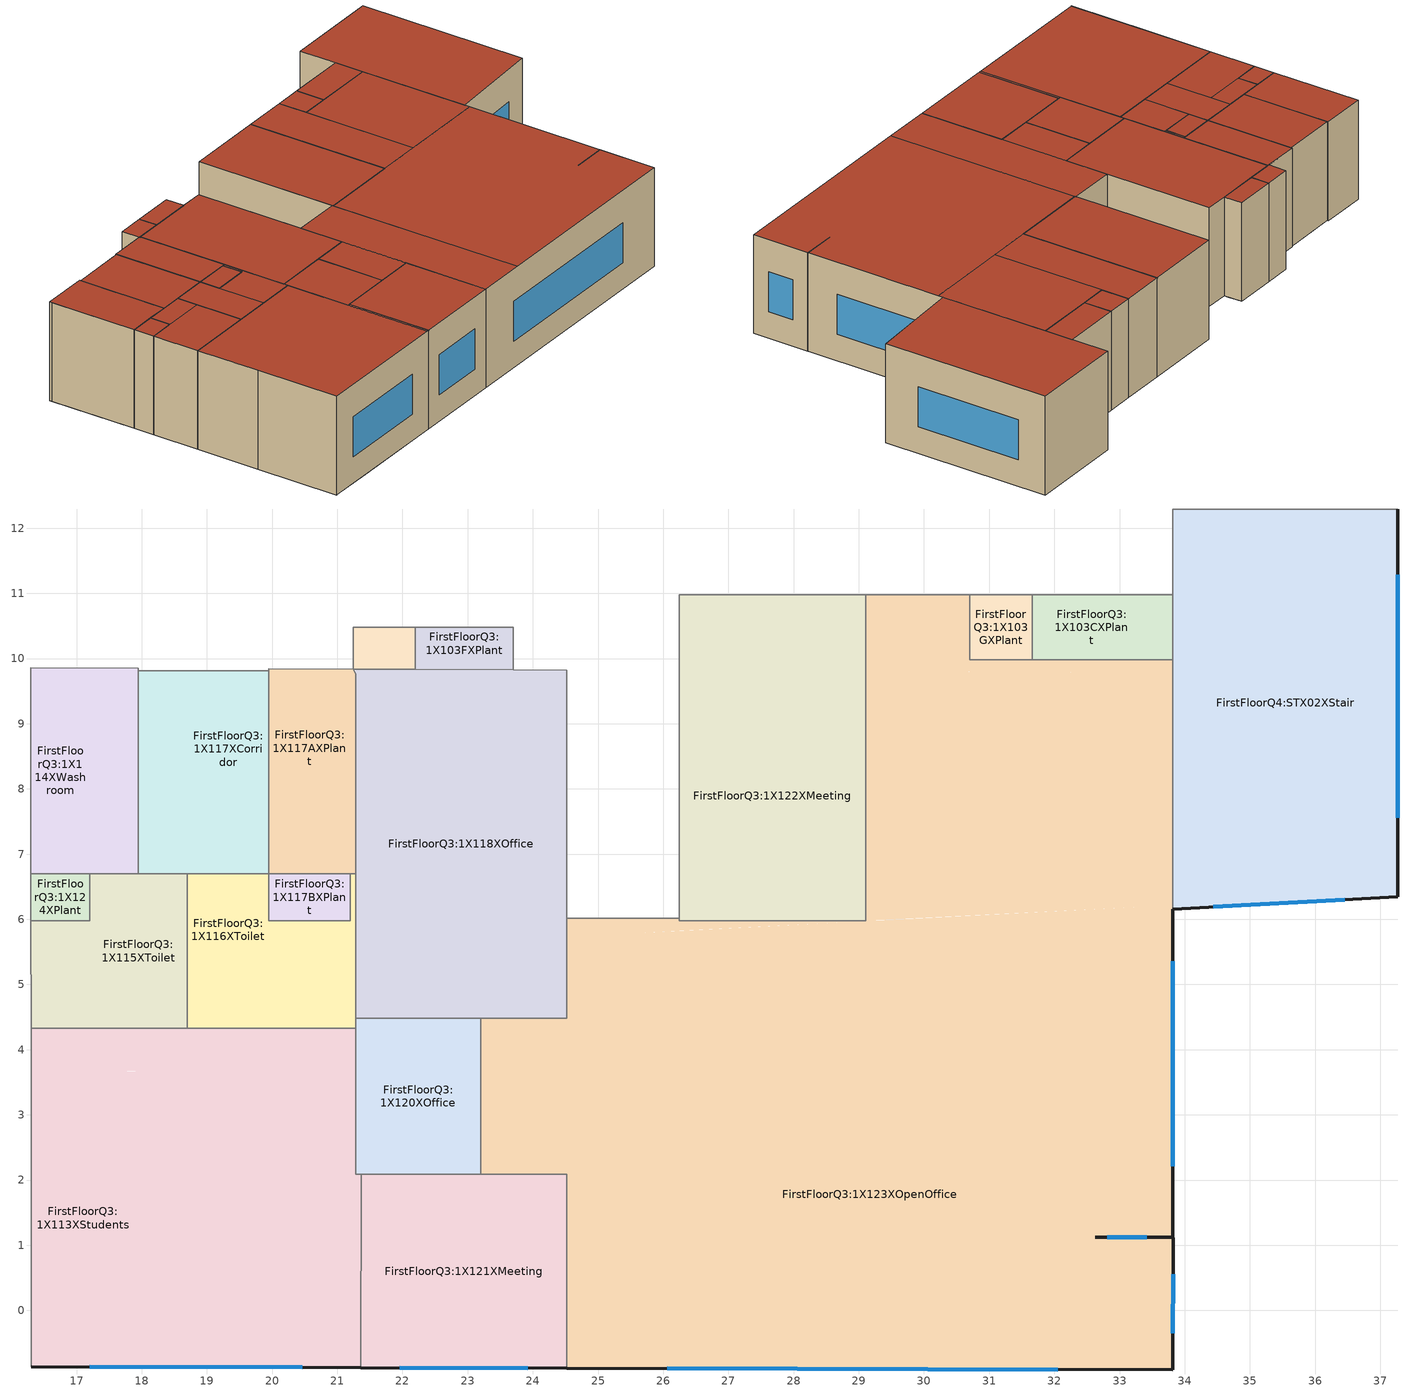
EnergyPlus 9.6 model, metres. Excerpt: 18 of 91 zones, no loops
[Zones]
FirstFloorQ3:1X122XMeeting
 floor to GroundFloorQ1:GX103XCorridor (Project internal floor_Reversed_Rev): 29.11,9.8 26.25,9.82 26.25,10.98 29.11,10.98 z7
 floor to GroundFloorQ1:GX120XOpenOffice (Project internal floor_Reversed_Rev): 29.11,5.98 26.25,5.98 26.25,9.82 29.11,9.8 z7
 wall to FirstFloorQ3:1X103XCorridor (Project partition_Rev): 29.11,10.98 26.25,10.98 26.25,6.01 z7:10.5
 wall to FirstFloorQ3:1X123XOpenOffice (Project partition): 26.25,6.01 26.25,5.98 29.11,5.98 29.11,10.98 z7:10.5
 roof outside (Project flat roof): 26.25,5.98 29.11,5.98 29.11,10.98 26.25,10.98 z10.5
FirstFloorQ3:1X123XOpenOffice
 floor outside (Project external floor): 33.82,6.15 32.63,6.15 33.82,6.22 z7
 floor to GroundFloorQ1:GX103XCorridor (Project internal floor_Reversed_Rev): 33.82,9.78 30.7,9.8 30.7,9.98 33.82,9.98 z7; 30.7,9.8 29.11,9.8 29.11,10.98 30.7,10.98 z7
 floor to GroundFloorQ1:GX120XOpenOffice (Project internal floor_Reversed_Rev): 24.52,2.09 23.2,2.09 23.2,4.48 24.52,4.48 z7; 33.82,4.48 25.58,4.48 25.58,5.79 32.63,6.15 33.82,6.15 z7; 33.82,-0.91 24.52,-0.89 24.52,4.48 33.82,4.48 z7; 33.82,6.22 29.11,5.98 29.11,9.8 33.82,9.78 z7; 29.26,5.98 26.25,5.82 26.25,5.98 z7; 26.25,5.82 25.58,5.79 25.58,6.01 26.25,6.01 z7
 floor to GroundFloorQ1:GX119XMeeting (Project internal floor_Reversed_Rev): 25.58,4.48 24.52,4.48 24.52,6.01 25.58,6.01 z7
 wall outside (Project wall): 24.52,-0.89 33.82,-0.91 33.82,1.12 33.82,6.15 / 33.82,1.12 32.63,1.12 33.82,1.12 z7:10.5
 wall to FirstFloorQ3:1X118XOffice (Project partition_Rev): 24.52,6.01 24.52,4.48 23.2,4.48 z7:10.5
 wall to FirstFloorQ3:1X103XCorridor (Project partition_Rev): 30.7,10.98 29.11,10.98 / 26.25,6.01 24.52,6.01 z7:10.5
 wall to FirstFloorQ4:STX02XStair (Project partition): 33.82,6.15 33.82,9.98 z7:10.5
 wall to FirstFloorQ3:1X103CXPlant (Project partition): 33.82,9.98 31.66,9.98 z7:10.5
 wall to FirstFloorQ3:1X103GXPlant (Project partition): 31.66,9.98 30.7,9.98 30.7,10.98 z7:10.5
 wall to FirstFloorQ3:1X120XOffice (Project partition): 23.2,4.48 23.2,2.09 z7:10.5
 wall to FirstFloorQ3:1X121XMeeting (Project partition): 23.2,2.09 24.52,2.09 24.52,-0.89 z7:10.5
 window (Project external glazing - 1001): 33.82,2.21 33.82,5.36 / 26.06,-0.89 32.06,-0.91 / 33.82,-0.35 33.82,0.55 / 33.35,1.12 32.81,1.12 / 32.83,1.12 33.42,1.12 z7.94:9.36
 roof outside (Project flat roof): 23.2,2.09 24.52,2.09 24.52,4.48 23.2,4.48 z10.5; 30.7,5.98 33.82,5.98 33.82,9.98 30.7,9.98 z10.5; 29.11,5.98 30.7,5.98 30.7,10.98 29.11,10.98 z10.5; 26.25,-0.89 33.82,-0.91 33.82,5.98 26.25,5.98 z10.5; 24.52,-0.89 26.25,-0.89 26.25,6.01 24.52,6.01 z10.5
FirstFloorQ3:1X103FXPlant
 floor to GroundFloorQ1:GX103XCorridor (Project internal floor_Reversed_Rev): 23.7,9.83 22.2,9.83 22.2,9.98 23.7,9.98 z7
 floor to GroundFloorQ1:GX129XPlant (Project internal floor_Reversed_Rev): 23.7,9.98 22.2,9.98 22.2,10.48 23.7,10.48 z7
 wall to FirstFloorQ3:1X118XOffice (Project partition_Rev): 22.2,9.83 23.7,9.83 z7:10.5
 wall to FirstFloorQ3:1X103XCorridor (Project partition_Rev): 23.7,9.83 23.7,10.48 22.2,10.48 z7:10.5
 wall to FirstFloorQ3:1X103BXPlant (Project partition): 22.2,10.48 22.2,9.83 z7:10.5
 roof outside (Project flat roof): 22.2,9.83 23.7,9.83 23.7,10.48 22.2,10.48 z10.5
FirstFloorQ3:1X103BXPlant
 floor to GroundFloorQ1:GX103XCorridor (Project internal floor_Reversed_Rev): 22.2,9.83 21.24,9.84 21.24,9.98 22.2,9.98 z7
 floor to GroundFloorQ1:GX103BXPlant (Project internal floor_Reversed_Rev): 22.2,9.98 21.24,9.98 21.24,10.48 22.2,10.48 z7
 wall to FirstFloorQ3:1X118XOffice (Project partition_Rev): 21.25,9.84 22.2,9.83 z7:10.5
 wall to FirstFloorQ3:1X103XCorridor (Project partition_Rev): 22.2,10.48 21.24,10.48 21.24,9.84 z7:10.5
 roof outside (Project flat roof): 21.24,9.84 22.2,9.83 22.2,10.48 21.24,10.48 z10.5
FirstFloorQ3:1X103CXPlant
 floor to GroundFloorQ1:GX103XCorridor (Project internal floor_Reversed_Rev): 33.82,9.98 33.2,9.98 33.2,10.98 33.82,10.98 z7
 floor to GroundFloorQ1:GX130XPlant (Project internal floor_Reversed_Rev): 31.95,9.98 31.66,9.98 31.66,10.98 31.95,10.98 z7
 floor to GroundFloorQ1:GX103CXPlant (Project internal floor_Reversed_Rev): 33.2,9.98 31.95,9.98 31.95,10.98 33.2,10.98 z7
 wall to FirstFloorQ3:1X103XCorridor (Project partition_Rev): 33.82,10.98 31.66,10.98 z7:10.5
 wall to FirstFloorQ3:1X103GXPlant (Project partition_Rev): 31.66,10.98 31.66,9.98 z7:10.5
 wall to FirstFloorQ4:STX02XStair (Project partition): 33.82,9.98 33.82,10.98 z7:10.5
 roof outside (Project flat roof): 31.66,9.98 33.82,9.98 33.82,10.98 31.66,10.98 z10.5
FirstFloorQ4:STX02XStair
 floor outside (Project external floor): 37.27,6.35 33.82,6.15 33.82,6.22 36.37,6.35 z7
 floor to GroundFloorQ1:Stair2 (Project internal floor_Reversed_Rev): 36.37,6.35 33.82,6.22 33.82,6.35 z7; 37.27,6.35 33.82,6.35 33.82,12.29 37.27,12.29 z7
 wall outside (Project wall): 33.82,6.15 37.27,6.35 37.27,12.29 z7:10.5
 wall to FirstFloorQ2:1X119XOpenLinkway (Project partition_Rev): 37.27,12.29 33.82,12.29 z7:10.5
 wall to FirstFloorQ3:1X103XCorridor (Project partition_Rev): 33.82,12.29 33.82,10.98 z7:10.5
 window (Project external glazing - 1001): 37.27,7.56 37.27,11.28 / 34.44,6.19 36.46,6.3 z7.94:9.36
 roof outside (Project flat roof): 33.82,6.15 37.27,6.35 37.27,12.29 33.82,12.29 z10.5
FirstFloorQ3:1X113XStudents
 floor to GroundFloorQ1:GX112XLunchroom (Project internal floor_Reversed_Rev): 17.88,-0.87 16.3,-0.86 16.3,3.7 17.2,3.7 17.91,3.66 z7
 floor to GroundFloorQ1:GX118XCorridor (Project internal floor_Reversed_Rev): 19.95,3.68 17.72,3.67 17.2,3.7 17.2,4.33 19.95,4.33 z7
 floor to GroundFloorQ1:GX117XPlant (Project internal floor_Reversed_Rev): 21.28,3.68 19.95,3.68 19.95,4.33 21.28,4.33 z7
 floor to GroundFloorQ1:GX114XWashroom (Project internal floor_Reversed_Rev): 17.2,3.7 16.3,3.7 16.3,4.33 17.2,4.33 z7
 floor to GroundFloorQ1:GX116XToilet (Project internal floor_Reversed_Rev): 21.2,-0.52 19.7,-0.52 19.7,3.48 21.2,3.48 z7
 floor to GroundFloorQ1:GX115XToilet (Project internal floor_Reversed_Rev): 21.28,-0.52 21.2,-0.52 21.2,1.48 21.28,1.48 z7; 21.28,-0.88 19.7,-0.87 19.7,-0.52 21.28,-0.52 z7; 19.7,-0.87 17.88,-0.87 17.89,1.48 19.7,1.48 z7; 19.7,1.48 17.89,1.48 17.9,3.48 19.7,3.48 z7; 21.2,3.48 17.9,3.48 17.91,3.67 21.2,3.68 z7; 21.28,1.48 21.2,1.48 21.2,3.68 21.28,3.68 z7
 floor to GroundFloorQ1:GX123XMeeting (Project internal floor_Reversed_Rev): 21.36,-0.88 21.28,-0.88 21.28,2.09 21.37,2.09 z7
 wall outside (Project wall): 16.3,-0.86 21.36,-0.88 z7:10.5
 wall to FirstFloorQ3:1X116XToilet (Project partition_Rev): 21.28,4.33 18.7,4.33 z7:10.5
 wall to FirstFloorQ3:1X120XOffice (Project partition_Rev): 21.37,2.09 21.28,2.09 21.28,4.33 z7:10.5
 wall to FirstFloorQ3:1X115XToilet (Project partition): 18.7,4.33 16.3,4.33 z7:10.5
 wall to FirstFloorQ3:1X112XOpenOffice (Project partition): 16.3,4.33 16.3,2.09 z7:10.5
 wall to FirstFloorQ3:1X110XMeeting (Project partition): 16.3,2.09 16.3,-0.86 z7:10.5
 wall to FirstFloorQ3:1X121XMeeting (Project partition): 21.36,-0.88 21.37,2.09 z7:10.5
 window (Project external glazing - 1001): 17.2,-0.86 20.46,-0.87 z7.94:9.36
 roof outside (Project flat roof): 21.28,-0.88 21.36,-0.88 21.37,2.09 21.28,2.09 z10.5; 16.3,-0.86 21.28,-0.88 21.28,4.33 16.3,4.33 z10.5
FirstFloorQ3:1X114XWashroom
 floor to GroundFloorQ1:GX112XLunchroom (Project internal floor_Reversed_Rev): 17.2,6.7 16.3,6.7 16.3,9.86 17.2,9.85 z7
 floor to GroundFloorQ1:GX118XCorridor (Project internal floor_Reversed_Rev): 17.95,6.7 17.2,6.7 17.2,9.85 17.95,9.85 z7
 wall to FirstFloorQ3:1X103XCorridor (Project partition_Rev): 17.95,9.81 17.95,9.85 16.3,9.86 16.3,9.77 z7:10.5
 wall to FirstFloorQ3:1X112XOpenOffice (Project partition): 16.3,9.77 16.3,6.7 z7:10.5
 wall to FirstFloorQ3:1X124XPlant (Project partition): 16.3,6.7 17.2,6.7 z7:10.5
 wall to FirstFloorQ3:1X115XToilet (Project partition): 17.2,6.7 17.95,6.7 z7:10.5
 wall to FirstFloorQ3:1X117XCorridor (Project partition): 17.95,6.7 17.95,9.81 z7:10.5
 roof outside (Project flat roof): 16.3,6.7 17.95,6.7 17.95,9.85 16.3,9.86 z10.5
FirstFloorQ3:1X116XToilet
 floor to GroundFloorQ1:GX118XCorridor (Project internal floor_Reversed_Rev): 19.95,4.33 18.7,4.33 18.7,4.98 19.95,4.98 z7
 floor to GroundFloorQ1:GX117XPlant (Project internal floor_Reversed_Rev): 21.28,4.98 21.2,4.98 21.2,6.7 21.28,6.7 z7; 21.28,4.33 19.95,4.33 19.95,4.98 21.28,4.98 z7
 floor to GroundFloorQ1:GX128XPlant (Project internal floor_Reversed_Rev): 21.2,4.98 19.95,4.98 19.95,5.98 21.2,5.98 z7; 19.95,4.98 18.7,4.98 18.7,6.7 19.95,6.7 z7
 wall to FirstFloorQ3:1X117AXPlant (Project partition_Rev): 21.28,6.7 21.2,6.7 z7:10.5
 wall to FirstFloorQ3:1X118XOffice (Project partition_Rev): 21.28,4.48 21.28,6.7 z7:10.5
 wall to FirstFloorQ3:1X117BXPlant (Project partition): 21.2,6.7 21.2,5.98 19.95,5.98 19.95,6.7 z7:10.5
 wall to FirstFloorQ3:1X117XCorridor (Project partition): 19.95,6.7 18.7,6.7 z7:10.5
 wall to FirstFloorQ3:1X115XToilet (Project partition): 18.7,6.7 18.7,4.33 z7:10.5
 wall to FirstFloorQ3:1X120XOffice (Project partition): 21.28,4.33 21.28,4.48 z7:10.5
 roof outside (Project flat roof): 21.2,5.98 21.28,5.98 21.28,6.7 21.2,6.7 z10.5; 19.95,4.33 21.28,4.33 21.28,5.98 19.95,5.98 z10.5; 18.7,4.33 19.95,4.33 19.95,6.7 18.7,6.7 z10.5
FirstFloorQ3:1X117XCorridor
 floor to GroundFloorQ1:GX118XCorridor (Project internal floor_Reversed_Rev): 18.7,6.7 17.95,6.7 17.95,9.81 18.7,9.81 z7
 floor to GroundFloorQ1:GX118AXPlant (Project internal floor_Reversed_Rev): 19.95,7.41 18.7,7.41 18.7,9.81 19.95,9.81 z7
 floor to GroundFloorQ1:GX128XPlant (Project internal floor_Reversed_Rev): 19.95,6.7 18.7,6.7 18.7,7.41 19.95,7.41 z7
 wall to FirstFloorQ3:1X117AXPlant (Project partition_Rev): 19.95,6.7 19.95,9.81 z7:10.5
 wall to FirstFloorQ3:1X103XCorridor (Project partition_Rev): 19.95,9.81 17.95,9.81 z7:10.5
 wall to FirstFloorQ3:1X115XToilet (Project partition): 17.95,6.7 18.7,6.7 z7:10.5
 roof outside (Project flat roof): 17.95,6.7 19.95,6.7 19.95,9.81 17.95,9.81 z10.5
FirstFloorQ3:1X115XToilet
 floor to GroundFloorQ1:GX118XCorridor (Project internal floor_Reversed_Rev): 18.7,4.33 17.2,4.33 17.2,6.7 18.7,6.7 z7
 floor to GroundFloorQ1:GX114XWashroom (Project internal floor_Reversed_Rev): 17.2,4.33 16.3,4.33 16.3,5.98 17.2,5.98 z7
 wall to FirstFloorQ3:1X112XOpenOffice (Project partition_Rev): 16.3,5.98 16.3,4.33 z7:10.5
 wall to FirstFloorQ3:1X124XPlant (Project partition_Rev): 17.2,6.7 17.2,5.98 16.3,5.98 z7:10.5
 roof outside (Project flat roof): 17.2,5.98 18.7,5.98 18.7,6.7 17.2,6.7 z10.5; 16.3,4.33 18.7,4.33 18.7,5.98 16.3,5.98 z10.5
FirstFloorQ3:1X117AXPlant
 floor to GroundFloorQ1:GX118AXPlant (Project internal floor_Reversed_Rev): 21.2,7.41 19.95,7.41 19.95,9.84 21.2,9.84 z7
 floor to GroundFloorQ1:GX117XPlant (Project internal floor_Reversed_Rev): 21.28,6.7 21.2,6.7 21.2,9.84 21.25,9.84 21.29,9.77 z7
 floor to GroundFloorQ1:GX128XPlant (Project internal floor_Reversed_Rev): 21.2,6.7 19.95,6.7 19.95,7.41 21.2,7.41 z7
 wall to FirstFloorQ3:1X118XOffice (Project partition): 21.28,6.7 21.29,9.77 21.25,9.84 z7:10.5
 wall to FirstFloorQ3:1X103XCorridor (Project partition): 21.24,9.84 19.95,9.84 19.95,9.81 z7:10.5
 wall to FirstFloorQ3:1X117BXPlant (Project partition): 19.95,6.7 21.2,6.7 z7:10.5
 roof outside (Project flat roof): 19.95,6.7 21.28,6.7 21.29,9.77 21.25,9.84 19.95,9.84 z10.5
FirstFloorQ3:1X118XOffice
 floor to GroundFloorQ1:GX119XMeeting (Project internal floor_Reversed_Rev): 24.52,4.48 21.28,4.48 21.29,9.84 24.52,9.82 z7
 wall to FirstFloorQ3:1X103XCorridor (Project partition): 24.52,6.01 24.52,9.82 23.7,9.83 z7:10.5
 wall to FirstFloorQ3:1X120XOffice (Project partition): 21.28,4.48 23.2,4.48 z7:10.5
 roof outside (Project flat roof): 21.28,4.48 24.52,4.48 24.52,9.82 21.29,9.84 z10.5
FirstFloorQ3:1X103GXPlant
 floor to GroundFloorQ1:GX130XPlant (Project internal floor_Reversed_Rev): 31.66,9.98 30.7,9.98 30.7,10.98 31.66,10.98 z7
 wall to FirstFloorQ3:1X103XCorridor (Project partition_Rev): 31.66,10.98 30.7,10.98 z7:10.5
 roof outside (Project flat roof): 30.7,9.98 31.66,9.98 31.66,10.98 30.7,10.98 z10.5
FirstFloorQ3:1X124XPlant
 floor to GroundFloorQ1:GX114XWashroom (Project internal floor_Reversed_Rev): 17.2,5.98 16.3,5.98 16.3,6.7 17.2,6.7 z7
 wall to FirstFloorQ3:1X112XOpenOffice (Project partition_Rev): 16.3,6.7 16.3,5.98 z7:10.5
 roof outside (Project flat roof): 16.3,5.98 17.2,5.98 17.2,6.7 16.3,6.7 z10.5
FirstFloorQ3:1X120XOffice
 floor to GroundFloorQ1:GX121XOffice (Project internal floor_Reversed_Rev): 23.2,2.09 21.28,2.09 21.28,4.48 23.2,4.48 z7
 wall to FirstFloorQ3:1X121XMeeting (Project partition): 21.37,2.09 23.2,2.09 z7:10.5
 roof outside (Project flat roof): 21.28,2.09 23.2,2.09 23.2,4.48 21.28,4.48 z10.5
FirstFloorQ3:1X121XMeeting
 floor to GroundFloorQ1:GX123XMeeting (Project internal floor_Reversed_Rev): 24.52,-0.89 21.36,-0.88 21.37,2.09 24.52,2.09 z7
 wall outside (Project wall): 21.36,-0.88 24.52,-0.89 z7:10.5
 window (Project external glazing - 1001): 21.96,-0.88 23.92,-0.88 z7.94:9.36
 roof outside (Project flat roof): 21.36,-0.88 24.52,-0.89 24.52,2.09 21.37,2.09 z10.5
FirstFloorQ3:1X117BXPlant
 floor to GroundFloorQ1:GX128XPlant (Project internal floor_Reversed_Rev): 21.2,5.98 19.95,5.98 19.95,6.7 21.2,6.7 z7
 roof outside (Project flat roof): 19.95,5.98 21.2,5.98 21.2,6.7 19.95,6.7 z10.5
[Building]
Building: North Axis {deg}=0; Terrain=Suburbs; Loads Convergence Tolerance Value {W}=0.04; Temperature Convergence Tolerance Value {deltaC}=0.4; Solar Distribution=FullExterior; Maximum Number of Warmup Days=25; Minimum Number of Warmup Days=6
[Site:Location]
Buillding 307: Latitude {deg}=-37.67; Longitude {deg}=144.83; Time Zone {hr}=10; Elevation {m}=119
[SizingPeriod:DesignDay] Day of Month=15; Day Type=SummerDesignDay; Humidity Condition Type=WetBulb; Barometric Pressure {Pa}=99903.6; Wind Speed {m/s}=0; Wind Direction {deg}=0; Rain Indicator=No; Snow Indicator=No; Daylight Saving Time Indicator=Yes; Solar Model Indicator=ASHRAEClearSky; Sky Clearness=0.98
Name | Month | Maximum Dry-Bulb Temperature {C} | Daily Dry-Bulb Temperature Range {deltaC} | Wetbulb or DewPoint at Maximum Dry-Bulb {C}
Summer Design Day in Buillding 307 (01-01:31-12) Jun | 6 | 17.8 | 8.1 | 12.6
Summer Design Day in Buillding 307 (01-01:31-12) Jul | 7 | 16.2 | 7.8 | 10.7
Summer Design Day in Buillding 307 (01-01:31-12) Aug | 8 | 20 | 9.7 | 12.5
Summer Design Day in Buillding 307 (01-01:31-12) Sep | 9 | 24.5 | 12.1 | 14.4
[Site:GroundTemperature:BuildingSurface]
18, 18, 18, 18, 18, 18, 18, 18, 18, 18, 18, 18
[Site:GroundTemperature:FCfactorMethod]
18.43, 18.81, 17.96, 16.7, 13.44, 10.98, 9.35, 8.9, 9.84, 11.81, 14.41, 16.78
[Site:GroundTemperature:Shallow]
14, 14, 14, 14, 14, 14, 14, 14, 14, 14, 14, 14
[Site:GroundTemperature:Deep]
14, 14, 14, 14, 14, 14, 14, 14, 14, 14, 14, 14
[Site:GroundReflectance]
0.2, 0.2, 0.2, 0.2, 0.2, 0.2, 0.2, 0.2, 0.2, 0.2, 0.2, 0.2
[Site:GroundReflectance:SnowModifier]
2, 2
[Site:WaterMainsTemperature]
Calculation Method=Correlation; Annual Average Outdoor Air Temperature {C}=10; Maximum Difference In Monthly Average Outdoor Air Temperatures {deltaC}=20
[Material] Roughness=Rough; Thermal Absorptance=0.9
Name | Thickness {m} | Conductivity {W/m-K} | Density {kg/m3} | Specific Heat {J/kg-K} | Solar Absorptance | Visible Absorptance
Cast Concrete (Dense)_.1 | 0.1 | 1.4 | 2100 | 840 | 0.6 | 0.6
Gypsum Plasterboard_.025 | 0.025 | 0.25 | 900 | 1000 | 0.5 | 0.5
Brickwork Outer_.1 | 0.1 | 0.84 | 1700 | 800 | 0.7 | 0.7
XPS Extruded Polystyrene  - CO2 Blowing_.0795 | 0.0795 | 0.034 | 35 | 1400 | 0.6 | 0.6
Concrete Block (Medium)_.1 | 0.1 | 0.51 | 1400 | 1000 | 0.6 | 0.6
Gypsum Plastering_.013 | 0.013 | 0.4 | 1000 | 1000 | 0.5 | 0.5
Asphalt 1_.01 | 0.01 | 0.7 | 2100 | 1000 | 0.85 | 0.9
MW Glass Wool (rolls)_.1445 | 0.1445 | 0.04 | 12 | 840 | 0.6 | 0.6
Plasterboard_.013 | 0.013 | 0.25 | 2800 | 896 | 0.5 | 0.5
External Rendering_.025 | 0.025 | 0.5 | 1300 | 1000 | 0.7 | 0.7
MW Stone Wool (rolls)_.1482 | 0.1482 | 0.04 | 30 | 840 | 0.6 | 0.6
Timber Flooring_.005 | 0.005 | 0.14 | 650 | 1200 | 0.78 | 0.78
[Material:NoMass] Roughness=Rough; Thermal Absorptance=0.9; Solar Absorptance=0.7; Visible Absorptance=0.7
Name | Thermal Resistance {m2-K/W}
5_RVAL_2; 6_RVAL_2 | 0.15
11_RVAL_3 | 0.18
[WindowMaterial:Glazing] Optical Data Type=SpectralAverage; Thickness {m}=0.003; Infrared Transmittance at Normal Incidence=0; Front Side Infrared Hemispherical Emissivity=0.84; Conductivity {W/m-K}=0.9; Dirt Correction Factor for Solar and Visible Transmittance=1
Name | Solar Transmittance at Normal Incidence | Front Side Solar Reflectance at Normal Incidence | Back Side Solar Reflectance at Normal Incidence | Visible Transmittance at Normal Incidence | Front Side Visible Reflectance at Normal Incidence | Back Side Visible Reflectance at Normal Incidence | Back Side Infrared Hemispherical Emissivity
2 | 0.837 | 0.075 | 0.075 | 0.898 | 0.081 | 0.081 | 0.84
38 | 0.74 | 0.09 | 0.1 | 0.82 | 0.11 | 0.12 | 0.2
[WindowMaterial:Gas]
1002: Gas Type=Air; Thickness {m}=0.013
[Construction]
Project internal floor_Reversed_Rev: Cast Concrete (Dense)_.1
Project partition: Gypsum Plasterboard_.025, 5_RVAL_2, Gypsum Plasterboard_.025
Project partition_Rev: Gypsum Plasterboard_.025, 6_RVAL_2, Gypsum Plasterboard_.025
Project wall: Brickwork Outer_.1, XPS Extruded Polystyrene  - CO2 Blowing_.0795, Concrete Block (Medium)_.1, Gypsum Plastering_.013
Project flat roof: Asphalt 1_.01, MW Glass Wool (rolls)_.1445, 11_RVAL_3, Plasterboard_.013
Project external floor: External Rendering_.025, MW Stone Wool (rolls)_.1482, Timber Flooring_.005
Project external glazing - 1001: 38, 1002, 2
[Zone] Type=1; Multiplier=1; Zone Inside Convection Algorithm=TARP; Part of Total Floor Area=Yes
Name | Volume {m3} | Floor Area {m2}
FirstFloorQ3:1X117AXPlant | 12.0601 | 3.5471
FirstFloorQ3:1X118XOffice | 54.4909 | 16.0267
FirstFloorQ3:1X122XMeeting | 44.7104 | 13.1501
FirstFloorQ3:1X123XOpenOffice | 272.7423 | 87.6445
FirstFloorQ3:1X116XToilet | 14.9802 | 5.2298
FirstFloorQ3:1X120XOffice | 13.4616 | 3.9593
FirstFloorQ3:1X113XStudents | 80.0409 | 23.5414
FirstFloorQ3:1X103FXPlant | 2.2894 | 0.6733
FirstFloorQ3:1X103BXPlant | 1.3547 | 0.3984
FirstFloorQ3:1X121XMeeting | 26.5643 | 7.813
FirstFloorQ3:1X114XWashroom | 15.3277 | 4.5081
FirstFloorQ3:1X117XCorridor | 18.6514 | 5.4857
FirstFloorQ3:1X124XPlant | 1.4514 | 0.4269
FirstFloorQ3:1X115XToilet | 14.7847 | 4.3484
FirstFloorQ3:1X117BXPlant | 2.1318 | 0.627
FirstFloorQ3:1X103GXPlant | 2.3562 | 0.693
FirstFloorQ3:1X103CXPlant | 5.791 | 1.7032
FirstFloorQ4:STX02XStair | 59.5371 | 17.5109
[People] Number of People Schedule=NCC_Office_OpenOff_Occ; Number of People Calculation Method=People/Area; People per Floor Area {person/m2}=0.111; Fraction Radiant=0.3; Sensible Heat Fraction=AutoCalculate; Carbon Dioxide Generation Rate {m3/s-W}=3.82e-08; Enable ASHRAE 55 Comfort Warnings=No; Mean Radiant Temperature Calculation Type=ZoneAveraged; Work Efficiency Schedule=Work efficiency; Clothing Insulation Calculation Method=ClothingInsulationSchedule; Air Velocity Schedule=Default Air Velocity for Comfort Calculations
Name | Zone or ZoneList or Space or SpaceList | Activity Level Schedule | Clothing Insulation Schedule
People FirstFloorQ3:1X117AXPlant | FirstFloorQ3:1X117AXPlant | Activity Schedule 27458 | Clothing Schedule 27458
People FirstFloorQ3:1X118XOffice | FirstFloorQ3:1X118XOffice | Activity Schedule 27468 | Clothing Schedule 27468
People FirstFloorQ3:1X122XMeeting | FirstFloorQ3:1X122XMeeting | Activity Schedule 27515 | Clothing Schedule 27515
People FirstFloorQ3:1X123XOpenOffice | FirstFloorQ3:1X123XOpenOffice | Activity Schedule 27523 | Clothing Schedule 27523
People FirstFloorQ3:1X116XToilet | FirstFloorQ3:1X116XToilet | Activity Schedule 27544 | Clothing Schedule 27544
People FirstFloorQ3:1X120XOffice | FirstFloorQ3:1X120XOffice | Activity Schedule 27556 | Clothing Schedule 27556
People FirstFloorQ3:1X113XStudents | FirstFloorQ3:1X113XStudents | Activity Schedule 27565 | Clothing Schedule 27565
People FirstFloorQ3:1X103FXPlant | FirstFloorQ3:1X103FXPlant | Activity Schedule 27576 | Clothing Schedule 27576
People FirstFloorQ3:1X103BXPlant | FirstFloorQ3:1X103BXPlant | Activity Schedule 27583 | Clothing Schedule 27583
People FirstFloorQ3:1X121XMeeting | FirstFloorQ3:1X121XMeeting | Activity Schedule 27590 | Clothing Schedule 27590
People FirstFloorQ3:1X114XWashroom | FirstFloorQ3:1X114XWashroom | Activity Schedule 27598 | Clothing Schedule 27598
People FirstFloorQ3:1X117XCorridor | FirstFloorQ3:1X117XCorridor | Activity Schedule 27619 | Clothing Schedule 27619
People FirstFloorQ3:1X124XPlant | FirstFloorQ3:1X124XPlant | Activity Schedule 27627 | Clothing Schedule 27627
People FirstFloorQ3:1X115XToilet | FirstFloorQ3:1X115XToilet | Activity Schedule 27634 | Clothing Schedule 27634
People FirstFloorQ3:1X117BXPlant | FirstFloorQ3:1X117BXPlant | Activity Schedule 27644 | Clothing Schedule 27644
People FirstFloorQ3:1X103GXPlant | FirstFloorQ3:1X103GXPlant | Activity Schedule 27743 | Clothing Schedule 27743
People FirstFloorQ3:1X103CXPlant | FirstFloorQ3:1X103CXPlant | Activity Schedule 27750 | Clothing Schedule 27750
People FirstFloorQ4:STX02XStair | FirstFloorQ4:STX02XStair | Activity Schedule 26572 | Clothing Schedule 26572
[ZoneInfiltration:DesignFlowRate] Schedule=On 24/7; Design Flow Rate Calculation Method=Flow/zone; Constant Term Coefficient=1; Temperature Term Coefficient=0; Velocity Term Coefficient=0; Velocity Squared Term Coefficient=0
Name | Zone or ZoneList | Design Flow Rate {m3/s}
FirstFloorQ3:1X117AXPlant Infiltration | FirstFloorQ3:1X117AXPlant | 0.002345
FirstFloorQ3:1X118XOffice Infiltration | FirstFloorQ3:1X118XOffice | 0.010595
FirstFloorQ3:1X122XMeeting Infiltration | FirstFloorQ3:1X122XMeeting | 0.008694
FirstFloorQ3:1X123XOpenOffice Infiltration | FirstFloorQ3:1X123XOpenOffice | 0.053033
FirstFloorQ3:1X116XToilet Infiltration | FirstFloorQ3:1X116XToilet | 0.002913
FirstFloorQ3:1X120XOffice Infiltration | FirstFloorQ3:1X120XOffice | 0.002618
FirstFloorQ3:1X113XStudents Infiltration | FirstFloorQ3:1X113XStudents | 0.015564
FirstFloorQ3:1X103FXPlant Infiltration | FirstFloorQ3:1X103FXPlant | 0.000445
FirstFloorQ3:1X103BXPlant Infiltration | FirstFloorQ3:1X103BXPlant | 0.000263
FirstFloorQ3:1X121XMeeting Infiltration | FirstFloorQ3:1X121XMeeting | 0.005165
FirstFloorQ3:1X114XWashroom Infiltration | FirstFloorQ3:1X114XWashroom | 0.00298
FirstFloorQ3:1X117XCorridor Infiltration | FirstFloorQ3:1X117XCorridor | 0.003627
FirstFloorQ3:1X124XPlant Infiltration | FirstFloorQ3:1X124XPlant | 0.000282
FirstFloorQ3:1X115XToilet Infiltration | FirstFloorQ3:1X115XToilet | 0.002875
FirstFloorQ3:1X117BXPlant Infiltration | FirstFloorQ3:1X117BXPlant | 0.000415
FirstFloorQ3:1X103GXPlant Infiltration | FirstFloorQ3:1X103GXPlant | 0.000458
FirstFloorQ3:1X103CXPlant Infiltration | FirstFloorQ3:1X103CXPlant | 0.001126
FirstFloorQ4:STX02XStair Infiltration | FirstFloorQ4:STX02XStair | 0.011577
[Schedule:Compact]
Work efficiency: Through: 12/31, For: AllDays, Until: 24:00, 0
On 24/7: Through: 12/31, For: AllDays, Until: 24:00, 1
Default Air Velocity for Comfort Calculations: Through: 12/31, For: AllDays, Until: 24:00, 0.137
NCC_Office_OpenOff_Occ: Through: 31 Dec, For: Weekdays SummerDesignDay WinterDesignDay, Until: 07:00, 0, Until: 08:00, 0.1, Until: 09:00, 0.2, Until: 17:00, 0.7, Until: 18:00, 0.35, Until: 19:00, 0.1, Until: 21:00, 0.05, Until: 24:00, 0, For: Weekends, Until: 24:00, 0, For: Holidays, Until: 24:00, 0, For: AllOtherDays, Until: 24:00, 0
Activity Schedule 27458; Activity Schedule 27468; Activity Schedule 27515; Activity Schedule 27523; Activity Schedule 27544; Activity Schedule 27556; Activity Schedule 27565; Activity Schedule 27576; Activity Schedule 27583; Activity Schedule 27590; Activity Schedule 27598; Activity Schedule 27619; Activity Schedule 27627; Activity Schedule 27634; Activity Schedule 27644; Activity Schedule 27743; Activity Schedule 27750; Activity Schedule 26572: Through: 12/31, For: AllDays, Until: 24:00, 110.7
Clothing Schedule 27458; Clothing Schedule 27468; Clothing Schedule 27515; Clothing Schedule 27523; Clothing Schedule 27544; Clothing Schedule 27556; Clothing Schedule 27565; Clothing Schedule 27576; Clothing Schedule 27583; Clothing Schedule 27590; Clothing Schedule 27598; Clothing Schedule 27619; Clothing Schedule 27627; Clothing Schedule 27634; Clothing Schedule 27644; Clothing Schedule 27743; Clothing Schedule 27750; Clothing Schedule 26572: Through: 4/1, For: AllDays, Until: 24:00, .5, Through: 9/30, For: AllDays, Until: 24:00, 1, Through: 12/31, For: AllDays, Until: 24:00, .5
